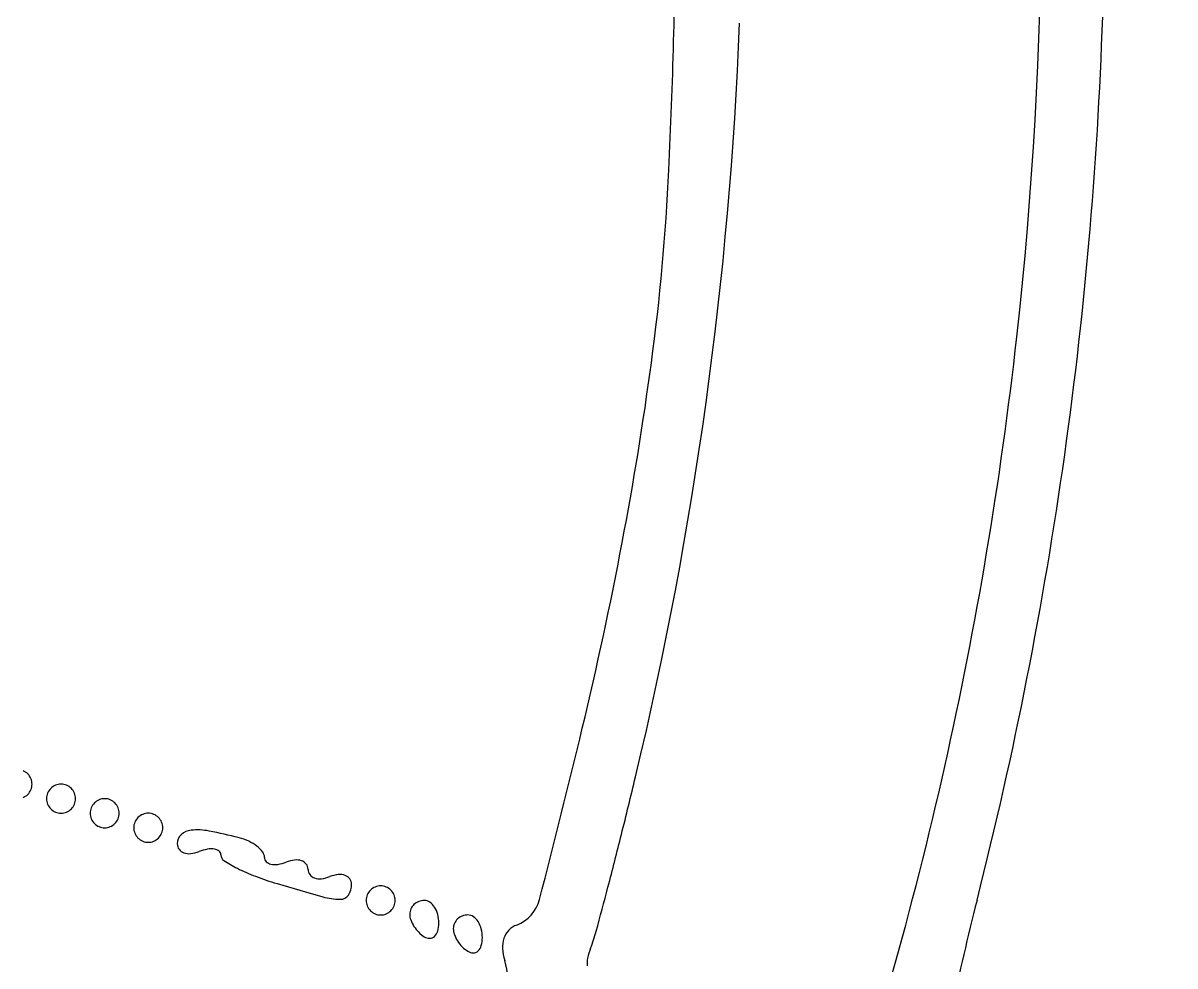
# Model space of a CAD drawing. Header units: metres. Extents: x -22 to 82, y -7 to 32.
# Drawn here: x 10.7409 to 10.9086, y 27.7766 to 27.9139 of the extents above; entities that cross this region are included whole.
import ezdxf

# ---------------------------------------------------------------- set-up
doc = ezdxf.new("R2010")
doc.units = ezdxf.units.M
doc.header["$LTSCALE"] = 2
doc.header["$MEASUREMENT"] = 0
doc.layers.add('ZSILUETAEDIFICIO', color=253, linetype='CONTINUOUS')
doc.layers.add('ZVEREDA', color=253, linetype='CONTINUOUS')

msp = doc.modelspace()

# ---------------------------------------------------------------- hatches: boundary and pattern name
at = {"layer": 'ZVEREDA'}
h = msp.add_hatch(dxfattribs=at)
h.set_pattern_fill('AR-SAND', color=256, scale=0.08)
h.set_pattern_definition([(37.50000000000001, (100.3217642182751, 117.4581959786875), (-0.0050394686487687, 0.1541459015210527), [0, -0.1216, 0, -0.136, 0, -0.13]), (7.499999999999999, (100.3217642182751, 117.4581959786875), (0.1415821364214182, 0.2257716852183792), [0, -0.0656, 0, -0.1096, 0, -0.042]), (327.5, (100.2233642182753, 117.4581959786875), (0.2491313489401196, 0.0004527242829572), [0, -0.04, 0, -0.144, 0, -0.188]), (317.5, (100.2233642182753, 117.4581959786875), (0.2404901283657835, 0.0702140451947399), [0, -0.02, 0, -0.0944, 0, -0.108])])
h.paths.add_polyline_path([(31.4583351261974, 30.10001185127862), (-5.580466054143699, 30.14202237673669), (-5.496152509190097, 24.7095630808688), (0.5053741138006274, 24.71459050236479), (0.5053741138006274, 23.02514520136083), (2.905374113800207, 23.02514520136083), (2.905811148500817, 24.71459050236479), (7.70575982083821, 24.71459050236479), (7.70575982083821, 23.02524487001511), (10.1053227861378, 23.02524487001511), (10.1057598208379, 24.71459050236479), (12.50561829493628, 24.71459050236479), (14.90575982083172, 24.71459050236479), (14.90575982083172, 23.02514520136083), (17.30547676903481, 23.02514520136083), (17.30591380373539, 24.71459050236479), (22.10547676902863, 24.63459050236452), (22.10547676902863, 23.02461800278962), (24.5050398048495, 23.02461800278962), (24.5050398048495, 24.63406330379348), (31.4583221007949, 24.61459050236454), (29.30561829493013, 24.61459050236454), (29.30561829493013, 20.61092766967829), (30.50572014345363, 20.61326742045304), (30.50572014345363, 24.61459050236454), (31.4583221007949, 24.61459050236454)])
h.paths.add_polyline_path([(3.274978631708791, 29.84745587849517), (21.85115500656482, 29.84745587849517), (21.85115500656482, 26.26298918530352), (3.274978631708791, 26.26298918530352)], flags=16)
edge = h.paths.add_edge_path(flags=0)
edge.add_line((4.190763625501631, 28.45334721717251), (4.191796270515823, 28.45334721717251))
edge.add_arc((4.030850849770815, 28.47872758158093), 0.1629343160792154, 351.0385129392877, 357.3660182868147)
edge.add_arc((4.112611057247875, 28.47496619707363), 0.0810876329450389, 344.53720768220717, 357.3660765305271, ccw=False)
edge = h.paths.add_edge_path(flags=0)
edge.add_arc((4.129473601766023, 28.48361260777853), 0.0424070857397566, 8.446156974039805, 17.04280200703507)
edge.add_arc((4.048520085864993, 28.46875624364435), 0.1245244297232045, 3.3254775150875844, 12.657113459455672, ccw=False)
edge.add_arc((4.009668740244905, 28.46649875537224), 0.1634413066505545, 3.325477516473139, 5.867953198212037)
edge.add_arc((4.024461425057098, 28.46801930679646), 0.148570677863494, 5.867861931155238, 8.446156969658695)
edge = h.paths.add_edge_path(flags=0)
edge.add_arc((4.187625943115307, 27.71049756740979), 0.005506773619038, 0, 44.649192788606285, ccw=False)
edge.add_line((4.193132716734738, 27.71049756740979), (4.193170576032799, 27.71059180186387))
edge.add_arc((4.083131412969806, 27.72142825678299), 0.110571452748189, 354.3757511834748, 357.7808422671732)
edge.add_arc((4.083495542828814, 27.72707965905653), 0.1105714527485412, 354.8460124112327, 363.6003750095574)
edge.add_arc((4.265141154600997, 27.71569919341579), 0.0736096129205384, 165.585485692761, 181.0365879312016)
edge = h.paths.add_edge_path(flags=0)
edge.add_ellipse((4.155844521799992, 27.55226263330349), major_axis=(-0.004886144824328529, 0.5517489951021792), ratio=0.0764573230342362, start_angle=264.41174822548277, end_angle=281.9145976805995, ccw=False)
edge.add_arc((-177.0033036909715, 27.24610176780652), 181.2017851309283, -3.410605131648481e-12, 0.07993633669821065, ccw=False)
edge.add_line((4.198481439956822, 27.24610176779618), (4.210484766247419, 27.6590139235833))
edge.add_ellipse((4.18687514976483, 27.77778923014426), major_axis=(0.01575538398604225, -0.1077800230216994), ratio=0.5161088083865675, start_angle=337.05526251174393, end_angle=345.80434126128097, ccw=False)
edge = h.paths.add_edge_path(flags=0)
edge.add_arc((387.0379938681306, 26.57348742740584), 383.1770730560518, 179.7962796488156, 179.8227156500893, ccw=False)
edge.add_arc((63.47661150482531, 27.72394417231078), 59.61364541384286, 179.6242268241421, 179.7962796450261, ccw=False)
edge.add_arc((107.9126775625507, 27.43250698258277), 104.0506671673548, 179.4892207827528, 179.6242268252662, ccw=False)
edge.add_arc((4.908773407262004, 28.32581589378475), 1.043191389333353, 173.5744382351789, 178.1175676432889, ccw=False)
edge.add_arc((3.941956756071903, 28.43638332363668), 0.0700943375474026, 136.9440126095541, 174.9430767679891, ccw=False)
edge.add_arc((3.939591411760631, 28.44492007257332), 0.0627084935053294, 98.57263522089539, 141.1716653543758, ccw=False)
edge.add_arc((3.971787529488921, 28.27408536092594), 0.2365196678389941, 91.78341864015289, 100.1162303726033, ccw=False)
edge.add_arc((4.161354391850892, 22.18584956753244), 6.327705978506592, 91.01273401402932, 91.78341864030182, ccw=False)
edge.add_line((4.049514576590127, 28.51256710557305), (4.169165289891879, 28.51468221717266))
edge.add_line((4.169165289891879, 28.51468221717232), (4.179750299263304, 28.53043944484654))
edge.add_arc((4.190827730734469, 28.52494372944767), 0.0123657743692955, 51.76101418273163, 153.6131534045893, ccw=False)
edge.add_line((4.198481439891822, 28.53465625290397), (4.198481439891822, 28.53636044799151))
edge.add_arc((4.193339192636984, 28.51586697619842), 0.0211287740527576, 75.9140893002533, 183.0668013861589)
edge.add_line((4.172240678425823, 28.51473658199643), (4.049514576590127, 28.51256710557305))
edge.add_arc((4.161354391844498, 22.18584956753244), 6.327705978506354, 91.01273401397248, 91.78341864024476)
edge.add_arc((3.971787529489319, 28.27408536092594), 0.2365196678390667, 91.78341864027549, 100.1162378328985)
edge.add_arc((3.941258338745911, 28.44519436956017), 0.0627084935053418, 100.1162378329312, 120.5228893311077)
edge.add_arc((3.942263761789718, 28.43729516592452), 0.0700943375474093, 117.9506432260986, 158.4595108276586)
edge.add_arc((4.001405707587139, 28.41591235581501), 0.1329691207264811, 159.2459526752788, 175.8968395766796)
edge.add_arc((4.909294928725814, 28.35078371074917), 1.04319138933335, 175.8968395763732, 179.4892207827571)
edge.add_arc((107.9126775622392, 27.43250698108915), 104.0506671670563, 179.4892207819287, 179.6242268244366)
edge.add_arc((63.47661150489225, 27.72394417644966), 59.6136454138861, 179.6242268281098, 179.7962796489794)
edge.add_arc((387.0379938451551, 26.57348740949783), 383.1770730331307, 179.7962796461218, 179.8227156473993)
edge.add_line((3.862755088178147, 27.75911035599103), (3.884622839891307, 27.72070371717251))
edge.add_arc((3.929255688633731, 27.74845655913333), 0.0525576961415898, 211.8734753522308, 222.0820973833024)
edge.add_arc((3.940104661909288, 27.75825274944765), 0.0671749997825091, 222.0818102784924, 230.2563674642507)
edge.add_arc((3.958449832274908, 27.78343227505326), 0.0982851158739191, 231.4181484407944, 254.9741783521728)
edge.add_arc((3.959368323424485, 27.7758030788865), 0.0911999037654329, 253.1739702547738, 268.217256623099)
edge.add_arc((3.968627737210397, 41.24924821526616), 13.56460629090511, 269.9489048779313, 270.3532500274084)
edge.add_arc((4.049525169780992, 16.95504494612499), 10.72985513343538, 89.5075836061958, 89.98540653837108, ccw=False)
edge.add_arc((4.130247462298712, 27.54011210430104), 0.1448483138350315, 64.17034698782749, 85.44946313993978, ccw=False)
edge.add_arc((4.191746138397974, 27.66642980881176), 0.0043674083606586, 1.4282544963651844, 68.34992075025048, ccw=False)
edge.add_arc((4.197384248272812, 27.67701561994579), 0.0105538936861254, 212.0429010611537, 263.0773218994982, ccw=False)
edge.add_arc((4.200612712082403, 27.70999352945552), 0.0404527841329601, 231.8085000024286, 252.4850053579366, ccw=False)
edge.add_arc((4.161788889977004, 27.66257060467501), 0.0208577567284913, 48.53142696656482, 82.63062587060486)
edge.add_arc((4.11933816690663, 27.13308106570912), 0.5520225538390414, 85.31102351279071, 89.99478211468639)
edge.add_arc((4.118411279294634, 16.9552485283175), 10.72985513343608, 89.99478211606726, 90.35325002811415)
edge.add_arc((4.073781246147718, 41.2494889468843), 13.56460629090747, 269.50474175352076, 269.9090879921701, ccw=False)
edge.add_arc((3.956613111675125, 27.77658927219733), 0.0911999037654514, 239.2648217281377, 269.94890487625094, ccw=False)
edge.add_arc((3.940104661909288, 27.75825274944765), 0.0671749997825307, 215.766892496466, 243.3781184107606, ccw=False)
edge.add_line((3.885598753388649, 27.71898970661965), (3.862755088177721, 27.75911035598011))
edge = h.paths.add_edge_path(flags=0)
edge.add_arc((3.982208672812931, 27.77710128656037), 0.0039699795081061, 57.093542815945284, 128.0095147918335, ccw=False)
edge.add_arc((3.983777369758798, 27.77691396217733), 0.0035691351575788, -36.39606693346491, 80.51639118771561, ccw=False)
edge.add_arc((3.985008823383225, 27.77555727172944), 0.0018093348073117, 293.7971605359992, 335.12409378026587, ccw=False)
edge.add_arc((3.984854518882713, 27.77590723729099), 0.002191808038586, 257.1681723130867, 293.7964911424778, ccw=False)
edge.add_arc((3.98554989726631, 27.77896024180501), 0.0053230039216045, 238.282669802615, 257.1684968903267, ccw=False)
edge.add_arc((3.980302814458611, 27.77683864407101), 0.0034331700992157, 99.02971341141892, 315.4979837284754, ccw=False)
edge = h.paths.add_edge_path(flags=0)
edge.add_arc((4.003867887505493, 27.77651366478631), 0.0041965817445002, 179.5419055987072, 270.4580944011244)
edge.add_arc((4.003949051078308, 27.77651352882827), 0.0041965817444636, 269.3499522369119, 383.1232100615633)
edge.add_arc((4.003864094692489, 27.77672872215237), 0.0041965817444639, 19.96411019100292, 182.4788541983977)
edge = h.paths.add_edge_path(flags=0)
edge.add_arc((3.979353550216473, 28.42993420992462), 0.0009651872828333, 125.0907544769644, 237.6009057839097)
edge.add_arc((3.995965221876986, 28.40704187017155), 0.0279429480104366, 127.8062335931203, 268.779035296377)
edge.add_line((3.995369806797299, 28.37910526650563), (4.002718144077988, 28.38645734180113))
edge.add_arc((4.10007393273122, 28.38764962442366), 0.0973630891154655, 166.3647067637932, 180.7016464897838, ccw=False)
edge.add_arc((3.991574634341134, 28.42003595056144), 0.0167827455633406, 325.7976337708378, 488.477492724186)
edge.add_arc((3.995342312636922, 28.45231582363164), 0.0238394652163404, 233.4109544616884, 272.5958997522416)
edge.add_arc((3.987035091752404, 28.42505208948006), 0.0100004255996245, 20.17316381762081, 145.4473270086913)

# ---------------------------------------------------------------- linework, layer by layer
at = {"layer": 'ZSILUETAEDIFICIO'}
for centre, radius, start, end in [((10.31107246720723, 27.93251280957367), 0.5780880949493916, 353.6104414887313, 6.173121724516214), ((9.857916174928704, 27.93812530141156), 0.9780635402343056, 357.3274821624655, 359.5195518380093), ((10.2952598247177, 27.93501465549053), 0.6031555512075367, 345.7188712545703, 358.2758391029448), ((10.27983823703491, 27.93608211538464), 0.5658137317888391, 346.5165101371107, 357.7500829710554), ((10.51284984903924, 27.90755475682278), 0.3224167788761116, 352.3136649497448, 357.327391593704), ((10.31019615091031, 27.93261085107594), 0.5789698785850331, 341.0578240556389, 353.6104504791332), ((10.34402515811672, 27.93033966225244), 0.4927720787071403, 349.2315772892131, 352.3136752274192), ((10.25379718677442, 27.94749930930652), 0.5846172761816821, 346.5203083860989, 349.2316473561347), ((9.569052719534994, 28.11163399646432), 1.288758725709158, 345.3785811971119, 346.5203620448443), ((10.74006737004063, 27.80308461574566), 0.0021293174227384, 45.0007884644147, 67.37675853589961), ((10.7400673286013, 27.80308465718497), 0.0021293174226753, 22.6232414720938, 44.99921154424447), ((10.7400959882373, 27.80309654309877), 0.0020982908724451, 0.0006322764196846798, 22.62469285194217), ((10.74009598823773, 27.80309658940934), 0.0020982908719275, 337.3753071490141, 359.9993677235803), ((10.74643618817871, 27.80096961574566), 0.0021293174226753, 112.6232414641004, 134.9992115355853), ((10.74642430226481, 27.80099827538231), 0.0020982908719379, 90.0006322764197, 112.6246928509962), ((10.7464242559542, 27.80099827538231), 0.0020982908719275, 67.37530714900383, 89.9993677235803), ((10.74641237004039, 27.80096961574566), 0.0021293174227384, 45.0007884644147, 67.37675853589961), ((9.924053370809645, 28.02138855933327), 0.9316826433033386, 345.9862723657908, 346.5166011544013), ((10.740067370041, 27.80310851676251), 0.0021293174223537, 292.6232414551537, 314.9992115269354), ((10.74006732860082, 27.80310847532348), 0.0021293174230358, 315.0007884600759, 337.3767585326241), ((10.74640756998198, 27.80098154309781), 0.002098290872837, 157.3753071251412, 179.9993676987498), ((10.74643622961798, 27.80096965718496), 0.002129317422616, 135.0007884557555, 157.3767585279062), ((10.74641232860111, 27.80096965718496), 0.0021293174226753, 22.6232414720938, 44.99921154424447), ((10.746440988237, 27.80098154309894), 0.0020982908723577, 0.0006322702055423879, 22.62469284620816), ((10.7464075699815, 27.80098158941047), 0.0020982908723753, 180.0006323074643, 202.6246928796467), ((10.74643622961841, 27.80099347532314), 0.0021293174229968, 202.6232414617345, 224.9992115355853), ((10.74643618817822, 27.80099351676279), 0.0021293174225635, 225.000788477385, 247.3767585472173), ((10.74641237004082, 27.80099351676279), 0.0021293174225145, 292.6232414527827, 314.999211522615), ((10.74641232860063, 27.80099347532314), 0.0021293174229483, 315.0007884644147, 337.3767585382655), ((10.74644098823751, 27.80098158940933), 0.0020982908719275, 337.3753071490141, 359.9993677235803), ((10.75275256998179, 27.79886654309877), 0.0020982908723822, 157.3753071480579, 179.9993677235803), ((10.7527812296178, 27.79885465718496), 0.002129317422616, 135.0007884557555, 157.3767585279062), ((10.7527811881784, 27.79885461574554), 0.0021293174226753, 112.6232414641004, 134.9992115355853), ((10.75276930226462, 27.79888327538231), 0.0020982908719379, 90.0006322764197, 112.6246928509962), ((10.75276925595452, 27.79888327538117), 0.0020982908730643, 67.37530716094635, 89.9993677360086), ((10.75275737004063, 27.79885461574554), 0.0021293174227384, 45.0007884644147, 67.37675853589961), ((10.75275732860092, 27.79885465718496), 0.0021293174229968, 22.62324146737595, 44.9992115355853), ((10.75278598823729, 27.79886654309877), 0.0020982908724451, 0.0006322764196846798, 22.62469285194217), ((10.74642430226532, 27.80096485712585), 0.0020982908719275, 247.3753071351691, 269.999367711152), ((10.74642425595383, 27.80096485712585), 0.002098290871903, 270.000632288848, 292.6246928648309), ((10.75275256998131, 27.79886658940933), 0.0020982908719379, 180.0006322764197, 202.6246928509859), ((10.75278122961822, 27.79887847532348), 0.0021293174231576, 202.6232414673759, 224.9992115399241), ((10.75275732860038, 27.79887847532348), 0.0021293174234555, 315.000788468735, 337.3767585373201), ((10.75278598823772, 27.79886658940933), 0.0020982908719275, 337.3753071490141, 359.9993677235803), ((10.75912622961843, 27.79673965718496), 0.0021293174230358, 135.0007884644147, 157.3767585326241), ((10.75912618817873, 27.79673961574554), 0.0021293174226753, 112.6232414641004, 134.9992115355853), ((10.75911430226483, 27.79676827538231), 0.0020982908719379, 90.0006322764197, 112.6246928509962), ((10.75911425595433, 27.79676827538231), 0.0020982908719275, 67.37530714900383, 89.9993677235803), ((10.75910237004041, 27.79673961574554), 0.0021293174227384, 45.0007884644147, 67.37675853589961), ((10.75910232860062, 27.79673965718496), 0.0021293174229968, 22.62324146737595, 44.9992115355853), ((10.75278118817798, 27.7988785167625), 0.0021293174223536, 225.0007884730647, 247.3767585448462), ((10.75276930226502, 27.79884985712602), 0.0020982908721548, 247.3753071375459, 269.999367711152), ((10.75276925595398, 27.79884985712727), 0.0020982908731622, 270.0006322764197, 292.6246928505159), ((10.75275737004111, 27.7988785167625), 0.0021293174223537, 292.6232414551537, 314.9992115269354), ((10.75909756998161, 27.7967515430978), 0.0020982908723822, 157.3753071203533, 179.9993676987498), ((10.75909756998112, 27.79675158941046), 0.0020982908719555, 180.0006323074643, 202.6246928844136), ((10.7591309882371, 27.79675154309899), 0.0020982908723577, 0.0006322702055423879, 22.62469284620816), ((10.7591309882375, 27.79675158940938), 0.0020982908719275, 337.3753071490141, 359.9993677235803), ((10.76559211081963, 27.7939679141333), 0.0024387678856559, 95.61238565424917, 133.3074231647636), ((10.76625677677274, 27.78720444874926), 0.0092348141502867, 79.17444532085679, 95.61254758344286), ((10.75544916621743, 27.73068486346983), 0.0667784320940376, 75.35471844931149, 79.17461807686855), ((10.75912622961891, 27.79676347532319), 0.0021293174233184, 202.6232414570275, 224.9992115269354), ((10.75912618817821, 27.79676351676278), 0.0021293174225635, 225.000788477385, 247.3767585472173), ((10.75911430226532, 27.79673485712584), 0.0020982908719275, 247.3753071351691, 269.999367711152), ((10.75911425595382, 27.79673485712584), 0.002098290871903, 270.000632288848, 292.6246928648309), ((10.75910237004089, 27.79676351676278), 0.0021293174225145, 292.6232414527827, 314.999211522615), ((10.75910232860025, 27.79676347532319), 0.0021293174233681, 315.0007884730646, 337.3767585429724), ((10.76517513513573, 27.79441028061916), 0.0018308560261484, 133.3073690761255, 179.9996671842699), ((10.76469188839999, 27.79441027764852), 0.0013476092903899, 179.9994215365935, 215.9333655727907), ((10.77021784216981, 27.78719967756666), 0.0083657793399466, 65.03150183425285, 75.35448565762651), ((10.77107991444129, 27.78905114437617), 0.0063234527387446, 52.29825553323153, 65.03115771231741), ((10.18416052009232, 27.95647109514528), 0.6635968244619119, 345.3023308521319, 345.9862112465972), ((10.76475029126621, 27.79445261827101), 0.0014197454324822, 215.9337624091405, 250.4928762208617), ((10.76505473221982, 27.79531192449537), 0.0023313876216923, 250.4923106071182, 276.1124605840151), ((10.76478950115532, 27.79778739896466), 0.0048210304388444, 276.1140516015286, 290.9945918661238), ((10.76898141004241, 27.78686349476067), 0.0068795585720417, 100.4593959868647, 110.9930207256422), ((10.76828605433928, 27.7906306063993), 0.0030488080400754, 81.1072757828715, 100.4608037493364), ((10.76854152461942, 27.79226359631434), 0.0013959556194873, 50.48975852909231, 81.10578886679318), ((10.76897559186747, 27.7927899761803), 0.0007136872419104, 359.9992031091792, 50.48945646582956), ((10.770641791695, 27.79278996630052), 0.0009525125856436, 180.0000027901108, 237.2194127031741), ((10.77223269480302, 27.79054239419793), 0.0044385844206636, 37.24227458659254, 52.299675125368), ((10.77471945482989, 27.79243287085467), 0.0013148242796725, 359.9997995272361, 37.24125056637508), ((10.78226355042648, 27.81083676368445), 0.0224176511090759, 237.2193189685408, 243.0143538494212), ((10.77690095655572, 27.79243284895301), 0.0008666774462562, 179.9988562302327, 225.551864105132), ((10.77725104892562, 27.79278983147981), 0.0013666786361477, 225.5542210111651, 257.9701528029696), ((10.7775450573333, 27.79416905052136), 0.0027768864592903, 257.9682291054366, 279.2522561192325), ((10.77700204074273, 27.7975022000893), 0.0061539788564379, 279.2526602829523, 290.9935136897654), ((10.78099311399299, 27.78710167924032), 0.0049860166380135, 96.59110823928394, 110.9939235506416), ((10.78069419646022, 27.78968873988174), 0.0023817442917823, 71.56545758793506, 96.5913171377485), ((10.78100357167861, 27.79061692523584), 0.0014033573146652, 37.14990931513194, 71.56497016670339), ((10.78111218615211, 27.79069921053974), 0.0012670929572393, 0.0002583933772655677, 37.15019777844411), ((10.78425767138313, 27.81475315300281), 0.0268124916829062, 243.014626855269, 249.1923654063893), ((10.79104322074292, 27.83260762474816), 0.0459129063711697, 249.1917246777926, 253.3211575334232), ((10.7836463348701, 27.79069923446832), 0.0012670557608944, 180.0008236402412, 217.150763021546), ((10.783754986541, 27.79078153227283), 0.0014033573154459, 217.1499093075078, 251.5649701578914), ((10.78406436175851, 27.79170971762647), 0.0023817442918522, 251.5654576000422, 276.5913171486335), ((10.78376554315514, 27.79429676576774), 0.004985992866168, 276.5899954141421, 290.9928107255073), ((10.7872790570639, 27.78514073354347), 0.0048210304388444, 96.11405160152852, 110.9945918661238), ((10.78701382599931, 27.78761620801362), 0.002331387620788, 70.49231061018587, 96.11246058637347), ((10.78731826695301, 27.78847551423632), 0.0014197454329733, 35.93376243887819, 70.49287624734512), ((10.78737666981922, 27.78851785485978), 0.0013476092903899, 359.9994215365935, 35.93336557279073), ((10.8764433400645, 28.11764819535534), 0.3434718203225859, 253.3213864071314, 254.4776054283803), ((10.78592990438281, 27.78851785426929), 0.0027943747268485, 326.1564484606122, 359.9997331388312), ((10.7929662296176, 27.78616465718483), 0.002129317422616, 135.0007884557555, 157.3767585279062), ((10.7929661881783, 27.78616461574552), 0.0021293174226753, 112.6232414641004, 134.9992115355853), ((10.79295430226489, 27.78619327538104), 0.0020982908731622, 90.0006322764197, 112.6246928505159), ((10.79295425595433, 27.78619327538229), 0.0020982908719275, 67.37530714900383, 89.9993677235803), ((10.79294237004052, 27.78616461574552), 0.0021293174227384, 45.0007884644147, 67.37675853589961), ((10.79294232860073, 27.78616465718483), 0.0021293174229968, 22.62324146737595, 44.9992115355853), ((10.11973540005349, 27.97337149246124), 0.7302017756240813, 344.781507427657, 345.3022105759263), ((10.7871767149625, 27.79625095708752), 0.0099081605465569, 254.4775245547395, 269.4274418156408), ((10.78709164725498, 27.78773884769254), 0.0013956260904871, 269.427571123363, 326.1567229879553), ((10.7929375699816, 27.7861765430988), 0.0020982908723822, 157.3753071480579, 179.9993677235803), ((10.79293756998123, 27.78617658940937), 0.0020982908719379, 180.0006322764197, 202.6246928509859), ((10.7929709882371, 27.7861765430988), 0.0020982908724451, 0.0006322764196846798, 22.62469285194217), ((10.79297098823761, 27.78617658940937), 0.0020982908719275, 337.3753071490141, 359.9993677235803), ((10.79926256971913, 27.78404357454281), 0.0021261077017217, 111.2524087571603, 133.2589830484915), ((10.79929928275828, 27.78394911961783), 0.0022274466362353, 90.00009385910867, 111.2518563223035), ((10.79929926572572, 27.78476804684334), 0.0014085194107519, 55.06230591131549, 89.99945557883746), ((10.81080190457334, 27.78768681632482), 0.0054494044373808, 290.9936104574097, 345.3785711441424), ((11.269522056358, 27.68701962306096), 0.4021744603362958, 165.7188143499048, 168.0442556405843), ((10.7929662296176, 27.78618847532334), 0.0021293174226753, 202.6232414720938, 224.9992115442445), ((10.7929661881783, 27.78618851676282), 0.0021293174227384, 225.0007884644147, 247.3767585358996), ((10.79294237004052, 27.78618851676282), 0.0021293174226753, 292.6232414641004, 314.9992115355853), ((10.79294232860073, 27.78618847532334), 0.0021293174230358, 315.0007884644147, 337.3767585326241), ((10.79904584660585, 27.78418636721727), 0.00186156749639, 155.9256453277657, 179.9992601892419), ((10.7991878678115, 27.78412296225292), 0.002017099520724, 133.2590256142602, 155.9268880610274), ((10.79864339821029, 27.78382915236477), 0.0025538076014047, 32.67718258730369, 55.06291385331988), ((10.79773184910641, 27.78324442801733), 0.0036367777443099, 14.25623244143559, 32.67761652578105), ((10.79295430226531, 27.78615985712713), 0.0020982908732917, 247.3753071380249, 269.999367711152), ((10.7929542559539, 27.78615985712605), 0.0020982908721129, 270.000632288848, 292.6246928624541), ((10.79963486167321, 27.78418636183733), 0.0024505825637348, 179.9993122237207, 200.4889795480357), ((10.8019361690265, 27.78504634248043), 0.0049073247641171, 200.4896528498371, 212.6773391598486), ((10.79629441467361, 27.78287928641186), 0.0051198644361743, 359.9994946448311, 14.25529225255612), ((10.7969446579998, 27.78287921433713), 0.0044696211099009, 344.8692389991073, 0.0003450466212497377), ((10.80539084660614, 27.7820713672163), 0.0018615674968447, 155.9256453022138, 179.9992601612457), ((10.80553286781131, 27.78200796225417), 0.002017099519845, 133.2590256363973, 155.926888085241), ((10.80560756971883, 27.78192857454167), 0.0021261077025496, 111.2524087346272, 133.258983027496), ((10.80564428275815, 27.781834119618), 0.0022274466358585, 90.00009384740993, 111.2518563135222), ((10.8056442657259, 27.78265304684402), 0.0014085194100698, 55.06230590529989, 89.99945557883746), ((10.8049883982105, 27.78171415236443), 0.0025538076011443, 32.67718259710059, 55.06291386169359), ((10.80407684910622, 27.78112942801732), 0.0036367777443099, 14.25623244143559, 32.67761652578105), ((10.81388990488523, 27.77963972679214), 0.0031698412300803, 110.9943131949975, 136.0249284187672), ((10.80235070794541, 27.78531229876177), 0.0053998440597798, 212.6778615670326, 224.3633974044634), ((10.80154741492402, 27.7845266155648), 0.0042761992036096, 224.36296429178, 238.2824491689512), ((10.80010268406591, 27.78166810378468), 0.0010073376333846, 269.9741227873038, 313.2585461232323), ((10.79965186037973, 27.78214720798616), 0.0016651999533301, 313.2583641277485, 344.8688272090308), ((10.80597986167302, 27.78207136183767), 0.0024505825638144, 179.9993122290359, 200.4889795530144), ((10.80828116902623, 27.78293134248025), 0.0049073247639943, 200.4896528473441, 212.6773391576081), ((10.80263941467339, 27.78076428641185), 0.0051198644361743, 359.9994946448311, 14.25529225255612), ((10.81383444030121, 27.77969312241578), 0.0030928515869418, 136.0233381495904, 161.5196775853383), ((10.80026253464143, 27.78824035391182), 0.0249424478796013, 338.7895635235961, 344.7817945928022), ((10.8001029239233, 27.78218938078277), 0.0015286146866616, 238.2823266579768, 269.9739568723974), ((10.80869570794522, 27.78319729876176), 0.0053998440597798, 212.6778615670326, 224.3633974044634), ((10.80789241492383, 27.78241161556667), 0.0042761992049179, 224.3629643092065, 238.2824491869551), ((10.80599686037999, 27.78003220798701), 0.0016651999535676, 313.2583640949034, 344.8688271788246), ((10.80328965799998, 27.78076421433536), 0.0044696211094462, 344.8692390216212, 0.0003450699405677731), ((10.81470188508072, 27.77940326947515), 0.0040074417521227, 161.5204748343261, 183.4316731833126), ((10.80644792392312, 27.78007438078254), 0.0015286146864341, 238.2823266679972, 269.9739568894374), ((10.80644768406572, 27.77955310378417), 0.0010073376330534, 269.9741228131766, 313.2585461409653), ((10.81785766769764, 27.77959256001282), 0.0071688962957496, 183.4320861825041, 197.6088911577469), ((10.82653020210893, 27.77702253452878), 0.0035316280213217, 167.5062727068827, 186.2147644550099), ((10.8326789725127, 27.77565986159561), 0.0098295844345509, 158.7885245056183, 167.5049661704663), ((10.80162529469879, 27.77444059925148), 0.0098614481768474, 347.7985765170897, 17.60875926839525)]:
    msp.add_arc(centre, radius, start, end, dxfattribs=at)

doc.saveas('drawing.dxf')
